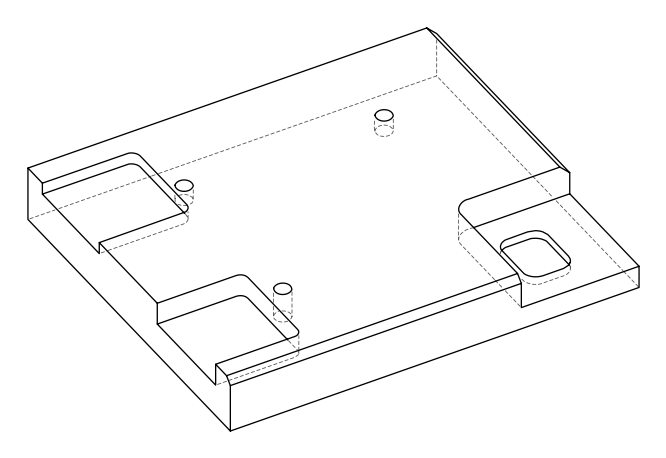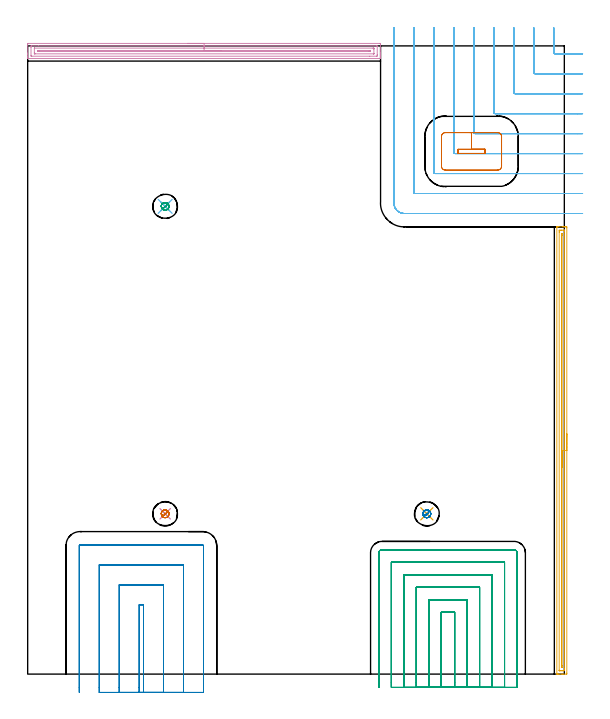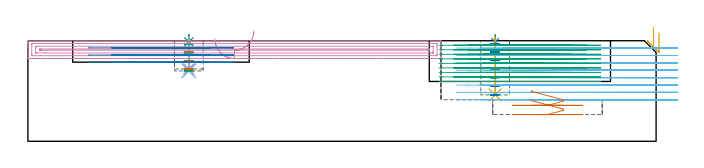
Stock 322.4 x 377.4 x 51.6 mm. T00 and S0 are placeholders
(PLAN: 15 operations, 7 tool changes, 70.2 min)
(1 SPOT_DRILL | STEP1POCKET | NXT0321_9005460120000 | 0.03 min | 5 mm3)
(2 SPOT_DRILL_1 | STEP1POCKET_1 | NXT0321_9005460120000 | 0.03 min | 2 mm3)
(3 SPOT_DRILL_2 | STEP1POCKET_2 | NXT0321_9005460120000 | 0.03 min | 2 mm3)
(4 DRILL_BLIND_HOLE_INTO_CENTER | STEP1POCKET | NXT0301_128 | 0.07 min | 1511 mm3)
(5 DRILL_BLIND_HOLE_INTO_CENTER_1 | STEP1POCKET_1 | NXT0301_128 | 0.12 min | 3011 mm3)
(6 DRILL_BLIND_HOLE_INTO_CENTER_2 | STEP1POCKET_2 | NXT0301_128 | 0.07 min | 1624 mm3)
(7 MILL_ROUGH_BLIND_HOLE_CONTOUR | STEP1POCKET | NXT0201_013 | Spiral | 0.41 min | 945 mm3)
(8 MILL_ROUGH_BLIND_HOLE_CONTOUR_1 | STEP1POCKET_1 | NXT0201_013 | Spiral | 0.71 min | 1699 mm3)
(9 MILL_ROUGH_BLIND_HOLE_CONTOUR_2 | STEP1POCKET_2 | NXT0201_013 | Spiral | 0.41 min | 1001 mm3)
(10 AREA_MILL | FG_CHAMFER_SURFACE | UGT0205_001 | 6.96 min | 9005 mm3)
(11 AREA_MILL_1 | FG_CHAMFER_SURFACE_1 | UGT0205_001 | 6.6 min | 4906 mm3)
(12 MILL_CORNER_NOTCH_RECTANGULAR | CORNER_NOTCH_RECTANGULAR | UGT0201_008 | Follow Part, ap 4, ae 75% | 20.42 min | 362012 mm3)
(13 MILL_RECTANGULAR_POCKET | POCKET_RECTANGULAR_STRAIGHT | UGT0201_094 | Follow Part, ap 5, ae 75% | 0.89 min | 17124 mm3)
(14 MILL_SLOT | SLOT_PARTIAL_RECTANGULAR | UGT0201_008 | Follow Part, ap 4, ae 75% | 5.86 min | 84984 mm3)
(15 MILL_SLOT_1 | SLOT_PARTIAL_RECTANGULAR_1 | NXT0201_013 | Follow Part, ap 2.5, ae 75% | 27.58 min | 154523 mm3)
(TOOL NXT0321_9005460120000 | NC Spot Drill, 142deg, 12mm, Carbide, Uncoated | D12 PA142 FL30 Z2)
(TOOL NXT0301_128 | Carbide Drill 12mm [861.1-1200-036A1-GP GC34] | D12 PA150 FL37.4 Z2)
(TOOL NXT0201_013 | ENDMILL 10mm | D10 FL30 Z4)
(TOOL UGT0205_001 | Chamfer Mill 20 x 3 x 45 deg. | D20 FL50 Z2)
(TOOL UGT0201_008 | End Mill 16 mm | D16 FL32 Z4)
(TOOL UGT0201_094 | End mill 20 mm | D20 FL38 Z4)
(OP 1 SPOT_DRILL)
G17 G21 G94 G90
T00 M6
G54
G17 G0 G90 X82.6 Y96.3 S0 M3
G43 Z61.6 H0
G94 G81 G98 Z50.967 F250. R54.6
G80
M5
M2
(OP 2 SPOT_DRILL_1)
G17 G21 G94 G90
T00 M6
G54
G17 G0 G90 X239.8 Y96.3 S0 M3
G43 Z61.6 H0
G94 G81 G98 Z50.967 F250. R54.6
G80
M5
M2
(OP 3 SPOT_DRILL_2)
G17 G21 G94 G90
T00 M6
G54
G17 G0 G90 X82.6 Y281. S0 M3
G43 Z61.6 H0
G94 G81 G98 Z50.967 F250. R54.6
G80
M5
M2
(OP 4 DRILL_BLIND_HOLE_INTO_CENTER)
G17 G21 G94 G90
T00 M6
G54
G17 G0 G90 X82.6 Y96.3 S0 M3
G43 Z61.6 H1
G94 G81 G98 Z37.1 F250. R53.6
G80
M5
M2
(OP 5 DRILL_BLIND_HOLE_INTO_CENTER_1)
G17 G21 G94 G90
T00 M6
G54
G17 G0 G90 X239.8 Y96.3 S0 M3
G43 Z61.6 H1
G94 G81 G98 Z23.8 F250. R53.6
G80
M5
M2
(OP 6 DRILL_BLIND_HOLE_INTO_CENTER_2)
G17 G21 G94 G90
T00 M6
G54
G17 G0 G90 X82.6 Y281. S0 M3
G43 Z61.6 H1
G94 G81 G98 Z36.1 F250. R53.6
G80
M5
M2
(OP 7 MILL_ROUGH_BLIND_HOLE_CONTOUR)
G17 G21 G94 G90
T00 M6
G54
G17 G0 G90 X82.6 Y96.3 S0 M3
G43 Z61.6 H0
Z50.225
G94 G3 X82.803 Y98.447 R1.083 F250.
X80.292 Y96.74 R2.147
X82.16 Y93.992 R2.35
X80.292 Y96.74 R-2.35
X81.226 Y95.366 R1.175
X82.6 Y96.3 R1.175
G0 Z45.85
G3 X82.803 Y98.447 R1.083
X80.292 Y96.74 R2.147
X82.16 Y93.992 R2.35
X80.292 Y96.74 R-2.35
X81.226 Y95.366 R1.175
X82.6 Y96.3 R1.175
G0 Z41.475
G3 X82.803 Y98.447 R1.083
X80.292 Y96.74 R2.147
X82.16 Y93.992 R2.35
X80.292 Y96.74 R-2.35
X81.226 Y95.366 R1.175
X82.6 Y96.3 R1.175
G0 Z37.1
G3 X82.803 Y98.447 R1.083
X80.292 Y96.74 R2.147
X82.16 Y93.992 R2.35
X80.292 Y96.74 R-2.35
X81.226 Y95.366 R1.175
X82.6 Y96.3 R1.175
G0 Z61.6
M5
M2
(OP 8 MILL_ROUGH_BLIND_HOLE_CONTOUR_1)
G17 G21 G94 G90
T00 M6
G54
G17 G0 G90 X239.8 Y96.3 S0 M3
G43 Z61.6 H0
Z50.2
G94 G3 X240.003 Y98.447 R1.083 F250.
X237.492 Y96.74 R2.147
X239.36 Y93.992 R2.35
X237.492 Y96.74 R-2.35
X238.426 Y95.366 R1.175
X239.8 Y96.3 R1.175
G0 Z45.8
G3 X240.003 Y98.447 R1.083
X237.492 Y96.74 R2.147
X239.36 Y93.992 R2.35
X237.492 Y96.74 R-2.35
X238.426 Y95.366 R1.175
X239.8 Y96.3 R1.175
G0 Z41.4
G3 X240.003 Y98.447 R1.083
X237.492 Y96.74 R2.147
X239.36 Y93.992 R2.35
X237.492 Y96.74 R-2.35
X238.426 Y95.366 R1.175
X239.8 Y96.3 R1.175
G0 Z37.
G3 X240.003 Y98.447 R1.083
X237.492 Y96.74 R2.147
X239.36 Y93.992 R2.35
X237.492 Y96.74 R-2.35
X238.426 Y95.366 R1.175
X239.8 Y96.3 R1.175
G0 Z32.6
G3 X240.003 Y98.447 R1.083
X237.492 Y96.74 R2.147
X239.36 Y93.992 R2.35
X237.492 Y96.74 R-2.35
X238.426 Y95.366 R1.175
X239.8 Y96.3 R1.175
G0 Z28.2
G3 X240.003 Y98.447 R1.083
X237.492 Y96.74 R2.147
X239.36 Y93.992 R2.35
X237.492 Y96.74 R-2.35
X238.426 Y95.366 R1.175
X239.8 Y96.3 R1.175
G0 Z23.8
G3 X240.003 Y98.447 R1.083
X237.492 Y96.74 R2.147
X239.36 Y93.992 R2.35
X237.492 Y96.74 R-2.35
X238.426 Y95.366 R1.175
X239.8 Y96.3 R1.175
G0 Z61.6
M5
M2
(OP 9 MILL_ROUGH_BLIND_HOLE_CONTOUR_2)
G17 G21 G94 G90
T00 M6
G54
G17 G0 G90 X82.6 Y281. S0 M3
G43 Z61.6 H0
Z49.975
G94 G3 X82.803 Y283.147 R1.083 F250.
X80.292 Y281.44 R2.147
X82.16 Y278.692 R2.35
X80.292 Y281.44 R-2.35
X81.226 Y280.066 R1.175
X82.6 Y281. R1.175
G0 Z45.35
G3 X82.803 Y283.147 R1.083
X80.292 Y281.44 R2.147
X82.16 Y278.692 R2.35
X80.292 Y281.44 R-2.35
X81.226 Y280.066 R1.175
X82.6 Y281. R1.175
G0 Z40.725
G3 X82.803 Y283.147 R1.083
X80.292 Y281.44 R2.147
X82.16 Y278.692 R2.35
X80.292 Y281.44 R-2.35
X81.226 Y280.066 R1.175
X82.6 Y281. R1.175
G0 Z36.1
G3 X82.803 Y283.147 R1.083
X80.292 Y281.44 R2.147
X82.16 Y278.692 R2.35
X80.292 Y281.44 R-2.35
X81.226 Y280.066 R1.175
X82.6 Y281. R1.175
G0 Z61.6
M5
M2
(OP 10 AREA_MILL)
G17 G21 G94 G90
T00 M6
G54
G17 G0 G90 X96. Y378.9 S1061 M3
G43 Z61.6 H0
Z52.5
G94 G1 X96.038 Z51.628 F250.
X96.152 Z50.764
X96.341 Z49.912
X96.603 Z49.08
X96.937 Z48.274
X97.34 Z47.5
X97.808 Z46.764
X98.34 Z46.072
X98.929 Z45.429
X99.572 Z44.84
X100.264 Z44.309
X101. Z43.84
X101.774 Z43.437
X102.58 Z43.103
X103.412 Z42.841
X104.264 Z42.652
X105.128 Z42.538
X106. Z42.5
X211.385
X211.728 Y378.897 Z42.502
X211.99 Y378.892 Z42.506
X212. Y378.626 Z42.772
Y373.017 Z48.377
Y372.463 Z48.934
Y372.128 Z49.268
Y371.574 Z49.822
Y371.24 Z50.155
Y370.572 Z50.828
Y370.214 Z51.185
X211.994 Y369.839 Z51.553
X211.99 Y369.803 Z51.588
X211.832 Y369.8 Z51.6
X0.168
X0.01 Y369.803 Z51.588
X0.006 Y369.839 Z51.553
X0. Y370.215 Z51.185
Y370.572 Z50.828
Y371.24 Z50.155
Y372.463 Z48.934
Y373.017 Z48.377
Y378.349 Z43.049
X0.002 Y378.628 Z42.77
X0.01 Y378.892 Z42.506
X0.275 Y378.899 Z42.499
X106. Y378.9 Z42.5
Y377.486 Z43.914
X209.574 Y377.485 Z43.915
X209.599 Y377.484 Z43.916
X209.99 Y377.46 Z43.94
X209.999 Y377.063 Z44.337
X210. Y372.128 Z49.272
X209.999 Y371.731 Z49.669
X209.99 Y371.24 Z50.16
X209.624 Y371.215 Z50.185
X205.522 Y371.214 Z50.186
X2.426 Y371.215 Z50.185
X2.401
X2.01 Y371.24 Z50.16
X2.001 Y371.637 Z49.763
X2. Y376.571 Z44.829
X2.001 Y376.969 Z44.431
X2.01 Y377.46 Z43.94
X2.376 Y377.485 Z43.915
X6.478 Y377.486 Z43.914
X106.
Y376.071 Z45.329
X207.423
X207.813 Y376.069 Z45.331
X207.943 Y376.067 Z45.333
X207.981 Y376.065 Z45.335
X207.99 Y375.992 Z45.408
X207.995 Y375.869 Z45.531
X207.999 Y375.683 Z45.717
X208. Y375.497 Z45.903
X207.998 Y372.833 Z48.567
X207.99 Y372.646 Z48.754
X207.987 Y372.634 Z48.766
X207.982 Y372.632 Z48.768
X207.959 Y372.63 Z48.77
X207.911 Y372.629 Z48.771
X207.813 Y372.628 Z48.772
X4.577 Y372.629 Z48.771
X4.187 Y372.631 Z48.769
X4.057 Y372.633 Z48.767
X4.019 Y372.635 Z48.765
X4.01 Y372.708 Z48.692
X4.005 Y372.831 Z48.569
X4.001 Y373.017 Z48.383
X4. Y373.203 Z48.197
X4.001 Y375.867 Z45.533
X4.01 Y376.054 Z45.346
X4.013 Y376.066 Z45.334
X4.018 Y376.068 Z45.332
X4.04 Y376.07 Z45.33
X4.089 Y376.071 Z45.329
X4.187
X106.
Y374.657 Z46.743
X205.272
X205.889 Y374.652 Z46.748
X205.983 Y374.65 Z46.75
X205.99 Y374.558 Z46.842
X205.992 Y374.35 Z47.05
X205.99 Y374.142 Z47.258
X205.983 Y374.049 Z47.351
X205.885 Y374.047 Z47.353
X204.996 Y374.043 Z47.357
X6.728
X6.111 Y374.048 Z47.352
X6.017 Y374.05 Z47.35
X6.01 Y374.142 Z47.258
X6.008 Y374.35 Z47.05
X6.01 Y374.558 Z46.842
X6.017 Y374.651 Z46.749
X6.114 Y374.654 Z46.746
X6.248 Y374.656 Z46.744
X6.866 Y374.657 Z46.743
X7.004
X106.
X106.872 Z46.781
X107.736 Z46.895
X108.588 Z47.083
X109.42 Z47.346
X110.226 Z47.68
X111. Z48.082
X111.736 Z48.551
X112.428 Z49.082
X113.071 Z49.672
X113.66 Z50.315
X114.192 Z51.007
X114.66 Z51.743
X115.063 Z52.516
X115.397 Z53.322
X115.659 Z54.154
X115.848 Z55.006
X115.962 Z55.871
X116. Z56.743
G0 Z61.6
M5
M2
(OP 11 AREA_MILL_1)
G17 G21 G94 G90
T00 M6
G54
G17 G0 G90 X323.9 Y144.35 S1061 M3
G43 Z61.6 H0
Z55.6
G94 G1 Y144.312 Z54.728 F250.
Y144.198 Z53.864
Y144.009 Z53.012
Y143.747 Z52.18
Y143.413 Z51.374
Y143.01 Z50.6
Y142.542 Z49.864
Y142.01 Z49.172
Y141.421 Z48.529
Y140.778 Z47.94
Y140.086 Z47.409
Y139.35 Z46.94
Y138.576 Z46.537
Y137.77 Z46.203
Y136.938 Z45.941
Y136.086 Z45.752
Y135.222 Z45.638
Y134.35 Z45.6
X323.899 Y0.595 Z45.601
X323.896 Y0.219
X323.892 Y0.01 Z45.604
X323.527 Y0. Z45.968
X321.776 Z47.719
X321.193 Z48.305
X320.9 Z48.597
X319.148 Z50.346
X318.563 Z50.936
X318.149 Z51.35
X318.023 Y0.002 Z51.47
X317.902 Y0.01 Z51.588
X317.9 Y0.149 Z51.6
Y268.551
X317.902 Y268.69 Z51.588
X318.022 Y268.698 Z51.47
X318.149 Y268.7 Z51.35
X318.563 Z50.936
X319.148 Z50.346
X321.193 Z48.304
X321.776 Z47.719
X322.36 Z47.135
X322.652 Z46.844
X323.236 Z46.26
X323.527 Y268.696 Z45.968
X323.892 Y268.69 Z45.604
X323.896 Y268.481 Z45.601
X323.899 Y268.105
X323.9 Y134.35 Z45.6
X322.486 Z47.014
Y3.27
X322.485 Y2.548 Z47.015
X322.483 Y2.378 Z47.017
X322.479 Y2.027 Z47.021
X322.139 Y2.008 Z47.361
X321.776 Y2.003 Z47.724
X321.271 Y2. Z48.229
X320.9 Z48.6
X320.024 Z49.476
X319.519 Z49.981
X319.372 Y2.003 Z50.128
X319.346 Y2.005 Z50.154
X319.324 Y2.009 Z50.176
X319.321 Y2.04 Z50.179
X319.316 Y2.207 Z50.184
X319.315 Y2.378 Z50.185
X319.314 Y265.43 Z50.186
X319.315 Y266.152 Z50.185
X319.317 Y266.322 Z50.183
X319.321 Y266.673 Z50.179
X319.661 Y266.692 Z49.839
X320.024 Y266.697 Z49.476
X320.529 Y266.7 Z48.971
X320.9 Z48.6
X321.776 Z47.724
X322.28 Z47.22
X322.428 Y266.697 Z47.072
X322.454 Y266.695 Z47.046
X322.476 Y266.691 Z47.024
X322.479 Y266.66 Z47.021
X322.484 Y266.493 Z47.016
X322.485 Y266.322 Z47.015
X322.486 Y134.35 Z47.014
X321.072 Z48.428
X321.071 Y5.053 Z48.429
X321.07 Y4.88 Z48.43
X321.064 Y4.162 Z48.436
X321.052 Y4.007 Z48.448
X320.9 Y4.008 Z48.6
X320.748 Y4.01 Z48.752
X320.735 Y4.162 Z48.765
X320.732 Y4.332 Z48.768
X320.729 Y5.053 Z48.771
X320.728 Y5.228 Z48.772
X320.729 Y263.647 Z48.771
X320.73 Y263.82 Z48.77
X320.735 Y264.538 Z48.765
X320.748 Y264.693 Z48.752
X320.9 Y264.692 Z48.6
X321.052 Y264.69 Z48.448
X321.065 Y264.538 Z48.435
X321.068 Y264.368 Z48.432
X321.071 Y263.647 Z48.429
Y263.472
X321.072 Y134.35 Z48.428
Y133.478 Z48.467
Y132.614 Z48.58
Y131.762 Z48.769
Y130.93 Z49.032
Y130.124 Z49.365
Y129.35 Z49.768
Y128.614 Z50.237
Y127.922 Z50.768
Y127.279 Z51.357
Y126.69 Z52.001
Y126.158 Z52.693
Y125.69 Z53.428
Y125.287 Z54.202
Y124.953 Z55.008
Y124.691 Z55.84
Y124.502 Z56.692
Y124.388 Z57.557
Y124.35 Z58.428
G0 Z61.6
M5
M2
(OP 12 MILL_CORNER_NOTCH_RECTANGULAR)
G17 G21 G94 G90
T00 M6
G54
G17 G0 G90 X316. Y388.4 S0 M3
G43 Z61.6 H0
Z47.812
G94 G1 Y385.4 F250.
Y373.493 F500.
G3 X316.793 Y372.7 R0.8
G1 X330.4
X333.4 F250.
G0 Z61.6
X304. Y388.4
Z47.812
G1 Y385.4
Y361.494 F500.
G3 X304.794 Y360.7 R0.8
G1 X330.4
X333.4 F250.
G0 Z61.6
X292. Y388.4
Z47.812
G1 Y385.4
Y349.494 F500.
G3 X292.794 Y348.7 R0.8
G1 X330.4
X333.4 F250.
G0 Z61.6
X280. Y388.4
Z47.812
G1 Y385.4
Y337.495 F500.
G3 X280.795 Y336.7 R0.8
G1 X330.4
X333.4 F250.
G0 Z61.6
X268. Y388.4
Z47.812
G1 Y385.4
Y325.495 F500.
G3 X268.795 Y324.7 R0.8
G1 X330.4
X333.4 F250.
G0 Z61.6
X256. Y388.4
Z47.812
G1 Y385.4
Y313.495 F500.
G3 X256.795 Y312.7 R0.8
G1 X330.4
X333.4 F250.
G0 Z61.6
X244. Y388.4
Z47.812
G1 Y385.4
Y301.496 F500.
G3 X244.796 Y300.7 R0.8
G1 X330.4
X333.4 F250.
G0 Z61.6
X232. Y388.4
Z47.812
G1 Y385.4
Y289.496 F500.
G3 X232.796 Y288.7 R0.8
G1 X330.4
X333.4 F250.
G0 Z61.6
X220. Y388.4
Z47.812
G1 Y385.4
Y283. F500.
G3 X226.3 Y276.7 R6.3
G1 X330.4
X333.4 F250.
G0 Z61.6
X316. Y388.4
Z44.025
G1 Y385.4
Y373.493 F500.
G3 X316.793 Y372.7 R0.8
G1 X330.4
X333.4 F250.
G0 Z61.6
X304. Y388.4
Z44.025
G1 Y385.4
Y361.494 F500.
G3 X304.794 Y360.7 R0.8
G1 X330.4
X333.4 F250.
G0 Z61.6
X292. Y388.4
Z44.025
G1 Y385.4
Y349.494 F500.
G3 X292.794 Y348.7 R0.8
G1 X330.4
X333.4 F250.
G0 Z61.6
X280. Y388.4
Z44.025
G1 Y385.4
Y337.495 F500.
G3 X280.795 Y336.7 R0.8
G1 X330.4
X333.4 F250.
G0 Z61.6
X268. Y388.4
Z44.025
G1 Y385.4
Y325.495 F500.
G3 X268.795 Y324.7 R0.8
G1 X330.4
X333.4 F250.
G0 Z61.6
X256. Y388.4
Z44.025
G1 Y385.4
Y313.495 F500.
G3 X256.795 Y312.7 R0.8
G1 X330.4
X333.4 F250.
G0 Z61.6
X244. Y388.4
Z44.025
G1 Y385.4
Y301.496 F500.
G3 X244.796 Y300.7 R0.8
G1 X330.4
X333.4 F250.
G0 Z61.6
X232. Y388.4
Z44.025
G1 Y385.4
Y289.496 F500.
G3 X232.796 Y288.7 R0.8
G1 X330.4
X333.4 F250.
G0 Z61.6
X220. Y388.4
Z44.025
G1 Y385.4
Y283. F500.
G3 X226.3 Y276.7 R6.3
G1 X330.4
X333.4 F250.
G0 Z61.6
X316. Y388.4
Z40.237
G1 Y385.4
Y373.493 F500.
G3 X316.793 Y372.7 R0.8
G1 X330.4
X333.4 F250.
G0 Z61.6
X304. Y388.4
Z40.237
G1 Y385.4
Y361.494 F500.
G3 X304.794 Y360.7 R0.8
G1 X330.4
X333.4 F250.
G0 Z61.6
X292. Y388.4
Z40.237
G1 Y385.4
Y349.494 F500.
G3 X292.794 Y348.7 R0.8
G1 X330.4
X333.4 F250.
G0 Z61.6
X280. Y388.4
Z40.237
G1 Y385.4
Y337.495 F500.
G3 X280.795 Y336.7 R0.8
G1 X330.4
X333.4 F250.
G0 Z61.6
X268. Y388.4
Z40.237
G1 Y385.4
Y325.495 F500.
G3 X268.795 Y324.7 R0.8
G1 X330.4
X333.4 F250.
G0 Z61.6
X256. Y388.4
Z40.237
G1 Y385.4
Y313.495 F500.
G3 X256.795 Y312.7 R0.8
G1 X330.4
X333.4 F250.
G0 Z61.6
X244. Y388.4
Z40.237
G1 Y385.4
Y301.496 F500.
G3 X244.796 Y300.7 R0.8
G1 X330.4
X333.4 F250.
G0 Z61.6
X232. Y388.4
Z40.237
G1 Y385.4
Y289.496 F500.
G3 X232.796 Y288.7 R0.8
G1 X330.4
X333.4 F250.
G0 Z61.6
X220. Y388.4
Z40.237
G1 Y385.4
Y283. F500.
G3 X226.3 Y276.7 R6.3
G1 X330.4
X333.4 F250.
G0 Z61.6
X316. Y388.4
Z36.45
G1 Y385.4
Y373.493 F500.
G3 X316.793 Y372.7 R0.8
G1 X330.4
X333.4 F250.
G0 Z61.6
X304. Y388.4
Z36.45
G1 Y385.4
Y361.494 F500.
G3 X304.794 Y360.7 R0.8
G1 X330.4
X333.4 F250.
G0 Z61.6
X292. Y388.4
Z36.45
G1 Y385.4
Y349.494 F500.
G3 X292.794 Y348.7 R0.8
G1 X330.4
X333.4 F250.
G0 Z61.6
X280. Y388.4
Z36.45
G1 Y385.4
Y337.495 F500.
G3 X280.795 Y336.7 R0.8
G1 X330.4
X333.4 F250.
G0 Z61.6
X268. Y388.4
Z36.45
G1 Y385.4
Y325.495 F500.
G3 X268.795 Y324.7 R0.8
G1 X330.4
X333.4 F250.
G0 Z61.6
X256. Y388.4
Z36.45
G1 Y385.4
Y313.495 F500.
G3 X256.795 Y312.7 R0.8
G1 X330.4
X333.4 F250.
G0 Z61.6
X244. Y388.4
Z36.45
G1 Y385.4
Y301.496 F500.
G3 X244.796 Y300.7 R0.8
G1 X330.4
X333.4 F250.
G0 Z61.6
X232. Y388.4
Z36.45
G1 Y385.4
Y289.496 F500.
G3 X232.796 Y288.7 R0.8
G1 X330.4
X333.4 F250.
G0 Z61.6
X220. Y388.4
Z36.45
G1 Y385.4
Y283. F500.
G3 X226.3 Y276.7 R6.3
G1 X330.4
X333.4 F250.
G0 Z61.6
X316. Y388.4
Z32.662
G1 Y385.4
Y373.493 F500.
G3 X316.793 Y372.7 R0.8
G1 X330.4
X333.4 F250.
G0 Z61.6
X304. Y388.4
Z32.662
G1 Y385.4
Y361.494 F500.
G3 X304.794 Y360.7 R0.8
G1 X330.4
X333.4 F250.
G0 Z61.6
X292. Y388.4
Z32.662
G1 Y385.4
Y349.494 F500.
G3 X292.794 Y348.7 R0.8
G1 X330.4
X333.4 F250.
G0 Z61.6
X280. Y388.4
Z32.662
G1 Y385.4
Y337.495 F500.
G3 X280.795 Y336.7 R0.8
G1 X330.4
X333.4 F250.
G0 Z61.6
X268. Y388.4
Z32.662
G1 Y385.4
Y325.495 F500.
G3 X268.795 Y324.7 R0.8
G1 X330.4
X333.4 F250.
G0 Z61.6
X256. Y388.4
Z32.662
G1 Y385.4
Y313.495 F500.
G3 X256.795 Y312.7 R0.8
G1 X330.4
X333.4 F250.
G0 Z61.6
X244. Y388.4
Z32.662
G1 Y385.4
Y301.496 F500.
G3 X244.796 Y300.7 R0.8
G1 X330.4
X333.4 F250.
G0 Z61.6
X232. Y388.4
Z32.662
G1 Y385.4
Y289.496 F500.
G3 X232.796 Y288.7 R0.8
G1 X330.4
X333.4 F250.
G0 Z61.6
X220. Y388.4
Z32.662
G1 Y385.4
Y283. F500.
G3 X226.3 Y276.7 R6.3
G1 X330.4
X333.4 F250.
G0 Z61.6
X316. Y388.4
Z28.875
G1 Y385.4
Y373.493 F500.
G3 X316.793 Y372.7 R0.8
G1 X330.4
X333.4 F250.
G0 Z61.6
X304. Y388.4
Z28.875
G1 Y385.4
Y361.494 F500.
G3 X304.794 Y360.7 R0.8
G1 X330.4
X333.4 F250.
G0 Z61.6
X292. Y388.4
Z28.875
G1 Y385.4
Y349.494 F500.
G3 X292.794 Y348.7 R0.8
G1 X330.4
X333.4 F250.
G0 Z61.6
X280. Y388.4
Z28.875
G1 Y385.4
Y337.495 F500.
G3 X280.795 Y336.7 R0.8
G1 X330.4
X333.4 F250.
G0 Z61.6
X268. Y388.4
Z28.875
G1 Y385.4
Y325.495 F500.
G3 X268.795 Y324.7 R0.8
G1 X330.4
X333.4 F250.
G0 Z61.6
X256. Y388.4
Z28.875
G1 Y385.4
Y313.495 F500.
G3 X256.795 Y312.7 R0.8
G1 X330.4
X333.4 F250.
G0 Z61.6
X244. Y388.4
Z28.875
G1 Y385.4
Y301.496 F500.
G3 X244.796 Y300.7 R0.8
G1 X330.4
X333.4 F250.
G0 Z61.6
X232. Y388.4
Z28.875
G1 Y385.4
Y289.496 F500.
G3 X232.796 Y288.7 R0.8
G1 X330.4
X333.4 F250.
G0 Z61.6
X220. Y388.4
Z28.875
G1 Y385.4
Y283. F500.
G3 X226.3 Y276.7 R6.3
G1 X330.4
X333.4 F250.
G0 Z61.6
X316. Y388.4
Z25.087
G1 Y385.4
Y373.493 F500.
G3 X316.793 Y372.7 R0.8
G1 X330.4
X333.4 F250.
G0 Z61.6
X304. Y388.4
Z25.087
G1 Y385.4
Y361.494 F500.
G3 X304.794 Y360.7 R0.8
G1 X330.4
X333.4 F250.
G0 Z61.6
X292. Y388.4
Z25.087
G1 Y385.4
Y349.494 F500.
G3 X292.794 Y348.7 R0.8
G1 X330.4
X333.4 F250.
G0 Z61.6
X280. Y388.4
Z25.087
G1 Y385.4
Y337.495 F500.
G3 X280.795 Y336.7 R0.8
G1 X330.4
X333.4 F250.
G0 Z61.6
X268. Y388.4
Z25.087
G1 Y385.4
Y325.495 F500.
G3 X268.795 Y324.7 R0.8
G1 X330.4
X333.4 F250.
G0 Z61.6
X256. Y388.4
Z25.087
G1 Y385.4
Y313.495 F500.
G3 X256.795 Y312.7 R0.8
G1 X330.4
X333.4 F250.
G0 Z61.6
X244. Y388.4
Z25.087
G1 Y385.4
Y301.496 F500.
G3 X244.796 Y300.7 R0.8
G1 X330.4
X333.4 F250.
G0 Z61.6
X232. Y388.4
Z25.087
G1 Y385.4
Y289.496 F500.
G3 X232.796 Y288.7 R0.8
G1 X330.4
X333.4 F250.
G0 Z61.6
X220. Y388.4
Z25.087
G1 Y385.4
Y283. F500.
G3 X226.3 Y276.7 R6.3
G1 X330.4
X333.4 F250.
G0 Z61.6
X316. Y388.4
Z21.3
G1 Y385.4
Y373.493 F500.
G3 X316.793 Y372.7 R0.8
G1 X330.4
X333.4 F250.
G0 Z61.6
X304. Y388.4
Z21.3
G1 Y385.4
Y361.494 F500.
G3 X304.794 Y360.7 R0.8
G1 X330.4
X333.4 F250.
G0 Z61.6
X292. Y388.4
Z21.3
G1 Y385.4
Y349.494 F500.
G3 X292.794 Y348.7 R0.8
G1 X330.4
X333.4 F250.
G0 Z61.6
X280. Y388.4
Z21.3
G1 Y385.4
Y337.495 F500.
G3 X280.795 Y336.7 R0.8
G1 X330.4
X333.4 F250.
G0 Z61.6
X268. Y388.4
Z21.3
G1 Y385.4
Y325.495 F500.
G3 X268.795 Y324.7 R0.8
G1 X330.4
X333.4 F250.
G0 Z61.6
X256. Y388.4
Z21.3
G1 Y385.4
Y313.495 F500.
G3 X256.795 Y312.7 R0.8
G1 X330.4
X333.4 F250.
G0 Z61.6
X244. Y388.4
Z21.3
G1 Y385.4
Y301.496 F500.
G3 X244.796 Y300.7 R0.8
G1 X330.4
X333.4 F250.
G0 Z61.6
X232. Y388.4
Z21.3
G1 Y385.4
Y289.496 F500.
G3 X232.796 Y288.7 R0.8
G1 X330.4
X333.4 F250.
G0 Z61.6
X220. Y388.4
Z21.3
G1 Y385.4
Y283. F500.
G3 X226.3 Y276.7 R6.3
G1 X330.4
X333.4 F250.
G0 Z61.6
M5
M2
(OP 13 MILL_RECTANGULAR_POCKET)
G17 G21 G94 G90
T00 M6
G54
G17 G0 G90 X258.6 Y315.027 S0 M3
G43 Z61.6 H0
Z26.175
G94 G1 Y312.8 Z25.578 F250.
X274.7 Z21.264
Y315.3 Z20.594
X266.65 Z18.437
X258.6 F500.
Y312.8
X274.7
Y315.3
X266.65
Y325.3
X250.9
G3 X248.6 Y323. R2.3
G1 Y305.1
G3 X250.9 Y302.8 R2.3
G1 X282.4
G3 X284.7 Y305.1 R2.3
G1 Y323.
G3 X282.4 Y325.3 R2.3
G1 X266.65
X265.65
G0 X258.6 Y315.027 Z21.437
G1 Y312.8 Z20.841 F250.
X274.7 Z16.527
Y315.3 Z15.857
X266.65 Z13.7
X258.6 F500.
Y312.8
X274.7
Y315.3
X266.65
Y325.3
X250.9
G3 X248.6 Y323. R2.3
G1 Y305.1
G3 X250.9 Y302.8 R2.3
G1 X282.4
G3 X284.7 Y305.1 R2.3
G1 Y323.
G3 X282.4 Y325.3 R2.3
G1 X266.65
X265.65
G0 Z61.6
M5
M2
(OP 14 MILL_SLOT)
G17 G21 G94 G90
T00 M6
G54
G17 G0 G90 X69.6 Y-11. S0 M3
G43 Z61.6 H0
Z47.933
G94 G1 Y-8. F250.
Y41.6 F500.
X67.
Y-8.
Y-11. F250.
X81.6
Y-8.
Y53.6 F500.
X55.
Y-8.
Y-11. F250.
X93.6
Y-8.
Y65.6 F500.
X43.
Y-8.
Y-11. F250.
X105.6
Y-8.
Y77.1 F500.
G3 X105.1 Y77.6 R0.5
G1 X31.5
G3 X31. Y77.1 R0.5
G1 Y-8.
Y-11. F250.
G0 X69.6 Z44.267
G1 Y-8.
Y41.6 F500.
X67.
Y-8.
Y-11. F250.
X81.6
Y-8.
Y53.6 F500.
X55.
Y-8.
Y-11. F250.
X93.6
Y-8.
Y65.6 F500.
X43.
Y-8.
Y-11. F250.
X105.6
Y-8.
Y77.1 F500.
G3 X105.1 Y77.6 R0.5
G1 X31.5
G3 X31. Y77.1 R0.5
G1 Y-8.
Y-11. F250.
G0 X69.6 Z40.6
G1 Y-8.
Y41.6 F500.
X67.
Y-8.
Y-11. F250.
X81.6
Y-8.
Y53.6 F500.
X55.
Y-8.
Y-11. F250.
X93.6
Y-8.
Y65.6 F500.
X43.
Y-8.
Y-11. F250.
X105.6
Y-8.
Y77.1 F500.
G3 X105.1 Y77.6 R0.5
G1 X31.5
G3 X31. Y77.1 R0.5
G1 Y-8.
Y-11. F250.
G0 Z61.6
M5
M2
(OP 15 MILL_SLOT_1)
G17 G21 G94 G90
T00 M6
G54
G17 G0 G90 X256.5 Y-8. S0 M3
G43 Z61.6 H0
Z49.278
G94 G1 Y-5. F250.
Y37.2 F500.
X248.5
Y-5.
Y-8. F250.
X264.
Y-5.
Y44.7 F500.
X241.
Y-5.
Y-8. F250.
X271.5
Y-5.
Y52.2 F500.
X233.5
Y-5.
Y-8. F250.
X279.
Y-5.
Y59.7 F500.
X226.
Y-5.
Y-8. F250.
X286.5
Y-5.
Y67.2 F500.
X218.5
Y-5.
Y-8. F250.
X294.
Y-5.
Y72.9 F500.
G3 X292.2 Y74.7 R1.8
G1 X212.8
G3 X211. Y72.9 R1.8
G1 Y-5.
Y-8. F250.
G0 X256.5 Z46.955
G1 Y-5.
Y37.2 F500.
X248.5
Y-5.
Y-8. F250.
X264.
Y-5.
Y44.7 F500.
X241.
Y-5.
Y-8. F250.
X271.5
Y-5.
Y52.2 F500.
X233.5
Y-5.
Y-8. F250.
X279.
Y-5.
Y59.7 F500.
X226.
Y-5.
Y-8. F250.
X286.5
Y-5.
Y67.2 F500.
X218.5
Y-5.
Y-8. F250.
X294.
Y-5.
Y72.9 F500.
G3 X292.2 Y74.7 R1.8
G1 X212.8
G3 X211. Y72.9 R1.8
G1 Y-5.
Y-8. F250.
G0 X256.5 Z44.633
G1 Y-5.
Y37.2 F500.
X248.5
Y-5.
Y-8. F250.
X264.
Y-5.
Y44.7 F500.
X241.
Y-5.
Y-8. F250.
X271.5
Y-5.
Y52.2 F500.
X233.5
Y-5.
Y-8. F250.
X279.
Y-5.
Y59.7 F500.
X226.
Y-5.
Y-8. F250.
X286.5
Y-5.
Y67.2 F500.
X218.5
Y-5.
Y-8. F250.
X294.
Y-5.
Y72.9 F500.
G3 X292.2 Y74.7 R1.8
G1 X212.8
G3 X211. Y72.9 R1.8
G1 Y-5.
Y-8. F250.
G0 X256.5 Z42.311
G1 Y-5.
Y37.2 F500.
X248.5
Y-5.
Y-8. F250.
X264.
Y-5.
Y44.7 F500.
X241.
Y-5.
Y-8. F250.
X271.5
Y-5.
Y52.2 F500.
X233.5
Y-5.
Y-8. F250.
X279.
Y-5.
Y59.7 F500.
X226.
Y-5.
Y-8. F250.
X286.5
Y-5.
Y67.2 F500.
X218.5
Y-5.
Y-8. F250.
X294.
Y-5.
Y72.9 F500.
G3 X292.2 Y74.7 R1.8
G1 X212.8
G3 X211. Y72.9 R1.8
G1 Y-5.
Y-8. F250.
G0 X256.5 Z39.989
G1 Y-5.
Y37.2 F500.
X248.5
Y-5.
Y-8. F250.
X264.
Y-5.
Y44.7 F500.
X241.
Y-5.
Y-8. F250.
X271.5
Y-5.
Y52.2 F500.
X233.5
Y-5.
Y-8. F250.
X279.
Y-5.
Y59.7 F500.
X226.
Y-5.
Y-8. F250.
X286.5
Y-5.
Y67.2 F500.
X218.5
Y-5.
Y-8. F250.
X294.
Y-5.
Y72.9 F500.
G3 X292.2 Y74.7 R1.8
G1 X212.8
G3 X211. Y72.9 R1.8
G1 Y-5.
Y-8. F250.
G0 X256.5 Z37.667
G1 Y-5.
Y37.2 F500.
X248.5
Y-5.
Y-8. F250.
X264.
Y-5.
Y44.7 F500.
X241.
Y-5.
Y-8. F250.
X271.5
Y-5.
Y52.2 F500.
X233.5
Y-5.
Y-8. F250.
X279.
Y-5.
Y59.7 F500.
X226.
Y-5.
Y-8. F250.
X286.5
Y-5.
Y67.2 F500.
X218.5
Y-5.
Y-8. F250.
X294.
Y-5.
Y72.9 F500.
G3 X292.2 Y74.7 R1.8
G1 X212.8
G3 X211. Y72.9 R1.8
G1 Y-5.
Y-8. F250.
G0 X256.5 Z35.344
G1 Y-5.
Y37.2 F500.
X248.5
Y-5.
Y-8. F250.
X264.
Y-5.
Y44.7 F500.
X241.
Y-5.
Y-8. F250.
X271.5
Y-5.
Y52.2 F500.
X233.5
Y-5.
Y-8. F250.
X279.
Y-5.
Y59.7 F500.
X226.
Y-5.
Y-8. F250.
X286.5
Y-5.
Y67.2 F500.
X218.5
Y-5.
Y-8. F250.
X294.
Y-5.
Y72.9 F500.
G3 X292.2 Y74.7 R1.8
G1 X212.8
G3 X211. Y72.9 R1.8
G1 Y-5.
Y-8. F250.
G0 X256.5 Z33.022
G1 Y-5.
Y37.2 F500.
X248.5
Y-5.
Y-8. F250.
X264.
Y-5.
Y44.7 F500.
X241.
Y-5.
Y-8. F250.
X271.5
Y-5.
Y52.2 F500.
X233.5
Y-5.
Y-8. F250.
X279.
Y-5.
Y59.7 F500.
X226.
Y-5.
Y-8. F250.
X286.5
Y-5.
Y67.2 F500.
X218.5
Y-5.
Y-8. F250.
X294.
Y-5.
Y72.9 F500.
G3 X292.2 Y74.7 R1.8
G1 X212.8
G3 X211. Y72.9 R1.8
G1 Y-5.
Y-8. F250.
G0 X256.5 Z30.7
G1 Y-5.
Y37.2 F500.
X248.5
Y-5.
Y-8. F250.
X264.
Y-5.
Y44.7 F500.
X241.
Y-5.
Y-8. F250.
X271.5
Y-5.
Y52.2 F500.
X233.5
Y-5.
Y-8. F250.
X279.
Y-5.
Y59.7 F500.
X226.
Y-5.
Y-8. F250.
X286.5
Y-5.
Y67.2 F500.
X218.5
Y-5.
Y-8. F250.
X294.
Y-5.
Y72.9 F500.
G3 X292.2 Y74.7 R1.8
G1 X212.8
G3 X211. Y72.9 R1.8
G1 Y-5.
Y-8. F250.
G0 Z61.6
M5
M2
